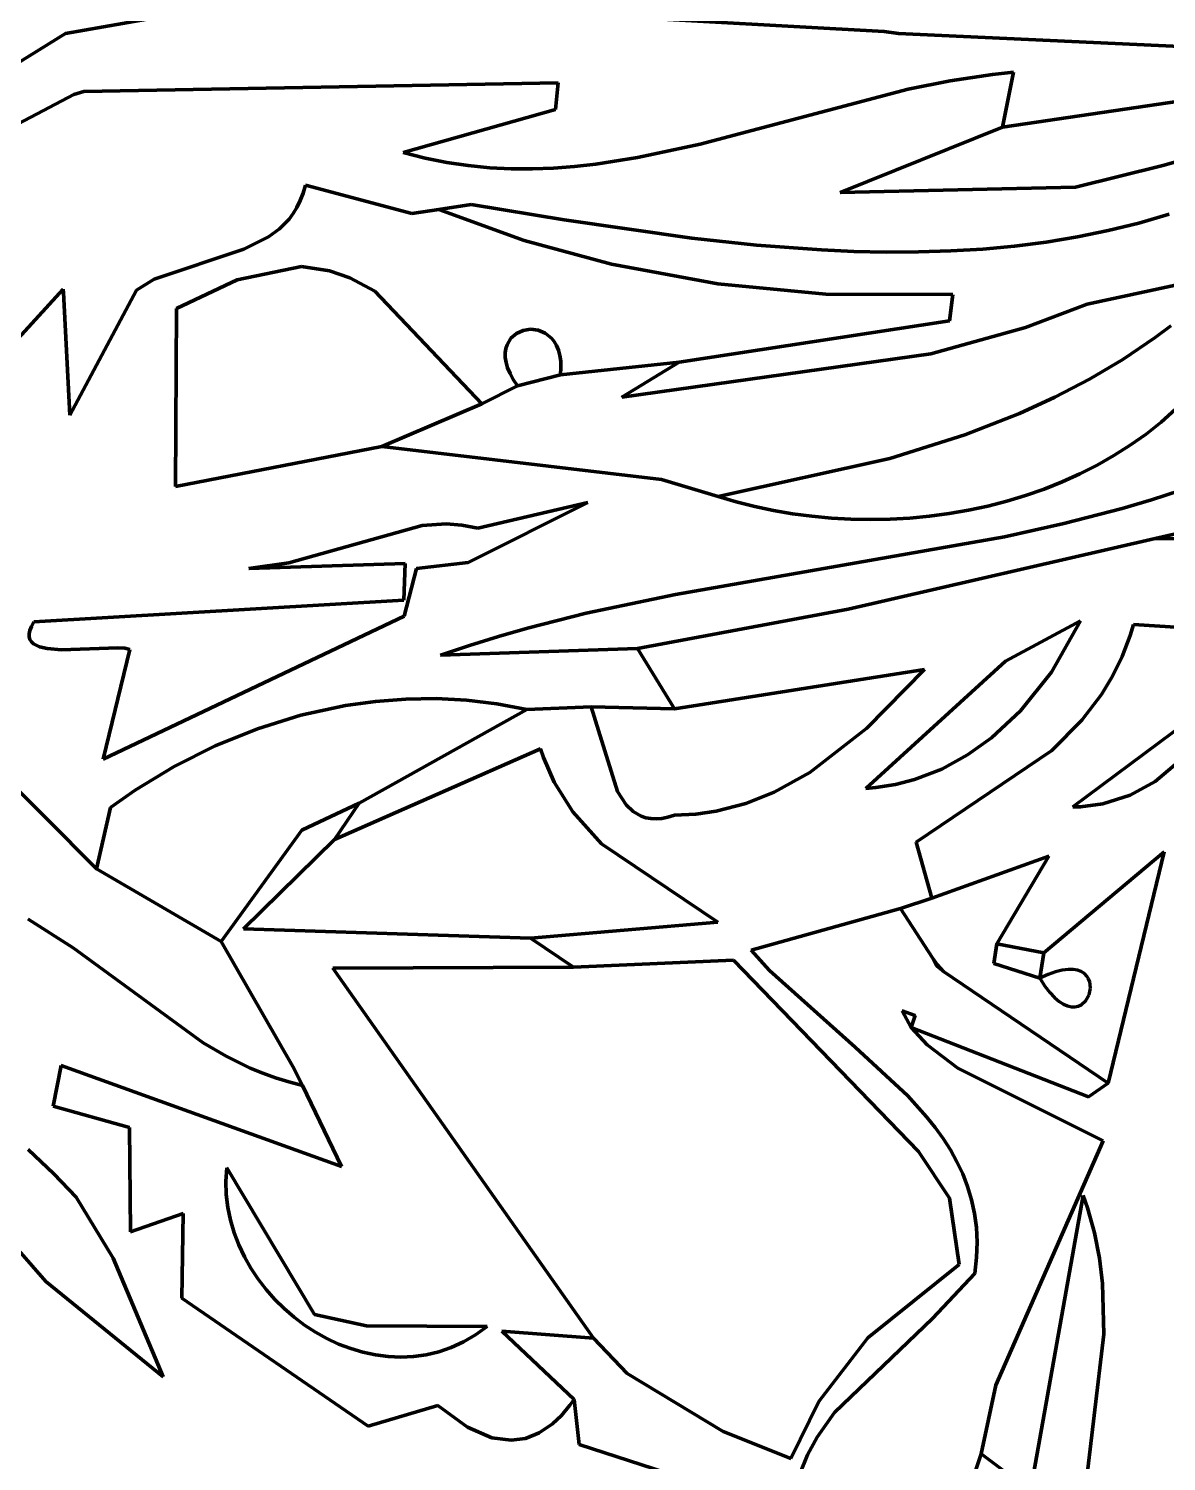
# Model space of a CAD drawing. Header units: millimetres. Extents: x 0 to 8.3, y 0 to 12.4.
# Drawn here: x 4.641 to 5.198, y 7.748 to 8.449 of the extents above; entities that cross this region are included whole.
import ezdxf

# ---------------------------------------------------------------- set-up
doc = ezdxf.new("R2010")
doc.units = ezdxf.units.MM
for name, color, linetype, lineweight in [('color#131313ff', 7, 'CONTINUOUS', 100), ('color#7c7c7cff', 7, 'CONTINUOUS', 100), ('color#c5c5c5ff', 7, 'CONTINUOUS', 100), ('color#ffffffff', 7, 'CONTINUOUS', 100)]:
    doc.layers.add(name, color=color, linetype=linetype, lineweight=lineweight)

msp = doc.modelspace()

# ---------------------------------------------------------------- linework, layer by layer
at = {"layer": 'color#131313ff'}
for p, q in [((4.79866, 8.47165), (4.65881, 8.44696)), ((4.65881, 8.44696), (4.58107, 8.39871)), ((5.11256, 8.42698), (5.12296, 8.42803)), ((5.12296, 8.42803), (5.11757, 8.40123)), ((4.66788, 8.41858), (4.90001, 8.42282)), ((4.90001, 8.42282), (4.8987, 8.40983)), ((5.07133, 8.41976), (5.09188, 8.4239)), ((5.09188, 8.4239), (5.11256, 8.42698)), ((4.53754, 8.35126), (4.663, 8.41709)), ((4.663, 8.41709), (4.66788, 8.41858)), ((4.96951, 8.39292), (5.07133, 8.41976)), ((4.8987, 8.40983), (4.82418, 8.38873)), ((5.19596, 8.38241), (5.29536, 8.41041)), ((5.11757, 8.40123), (5.03811, 8.36926)), ((4.9389, 8.38626), (4.96951, 8.39292)), ((4.82418, 8.38873), (4.83485, 8.38601)), ((4.83485, 8.38601), (4.84546, 8.38388)), ((4.91839, 8.38304), (4.9389, 8.38626)), ((4.84546, 8.38388), (4.85602, 8.38233)), ((4.85602, 8.38233), (4.86652, 8.38132)), ((4.86652, 8.38132), (4.87698, 8.3808)), ((4.87698, 8.3808), (4.88739, 8.38075)), ((4.88739, 8.38075), (4.89776, 8.38113)), ((4.89776, 8.38113), (4.90809, 8.3819)), ((4.90809, 8.3819), (4.91839, 8.38304)), ((5.15329, 8.37181), (5.19596, 8.38241)), ((4.77629, 8.37272), (4.77516, 8.3688)), ((4.82839, 8.35892), (4.77629, 8.37272)), ((5.03811, 8.36926), (5.15329, 8.37181)), ((4.77378, 8.36521), (4.77216, 8.36192)), ((4.77516, 8.3688), (4.77378, 8.36521)), ((4.77032, 8.35891), (4.76828, 8.35617)), ((4.77216, 8.36192), (4.77032, 8.35891)), ((4.84168, 8.36083), (4.82839, 8.35892)), ((4.85745, 8.36325), (4.84168, 8.36083)), ((4.90293, 8.35576), (4.85745, 8.36325)), ((5.19903, 8.35864), (5.18426, 8.35425)), ((4.76363, 8.35141), (4.75832, 8.34748)), ((4.76828, 8.35617), (4.76363, 8.35141)), ((4.96541, 8.34686), (4.90293, 8.35576)), ((5.18426, 8.35425), (5.1693, 8.35053)), ((4.75832, 8.34748), (4.74616, 8.34153)), ((4.9971, 8.34345), (4.96541, 8.34686)), ((5.13886, 8.34492), (5.12342, 8.34296)), ((5.15416, 8.34743), (5.13886, 8.34492)), ((5.1693, 8.35053), (5.15416, 8.34743)), ((4.74616, 8.34153), (4.70236, 8.32675)), ((5.02889, 8.3411), (4.9971, 8.34345)), ((5.04478, 8.3404), (5.02889, 8.3411)), ((5.06064, 8.34006), (5.04478, 8.3404)), ((5.07646, 8.34011), (5.06064, 8.34006)), ((5.0922, 8.34059), (5.07646, 8.34011)), ((5.10786, 8.34153), (5.0922, 8.34059)), ((5.12342, 8.34296), (5.10786, 8.34153)), ((4.70236, 8.32675), (4.69356, 8.32135)), ((5.15899, 8.31457), (5.22858, 8.32959)), ((4.65778, 8.32191), (4.60695, 8.26645)), ((4.65787, 8.32026), (4.65778, 8.32191)), ((4.66099, 8.26015), (4.65787, 8.32026)), ((4.69356, 8.32135), (4.66099, 8.26015)), ((5.12885, 8.30311), (5.15899, 8.31457)), ((5.08244, 8.29024), (5.12885, 8.30311)), ((5.19985, 8.30391), (5.19222, 8.29818)), ((5.19222, 8.29818), (5.17645, 8.28749)), ((4.93112, 8.26905), (5.08244, 8.29024)), ((4.90115, 8.27999), (4.95924, 8.28614)), ((4.95924, 8.28614), (4.93112, 8.26905)), ((5.17645, 8.28749), (5.16009, 8.27778)), ((4.86263, 8.26584), (4.88016, 8.27465)), ((4.88016, 8.27465), (4.90115, 8.27999)), ((5.16009, 8.27778), (5.1432, 8.26898)), ((5.1432, 8.26898), (5.12584, 8.26104)), ((4.81379, 8.24491), (4.86263, 8.26584)), ((5.12584, 8.26104), (5.09908, 8.25058)), ((5.09908, 8.25058), (5.0624, 8.23901)), ((4.95065, 8.22871), (4.81379, 8.24491)), ((5.0624, 8.23901), (4.9783, 8.22047)), ((4.9783, 8.22047), (4.95065, 8.22871)), ((5.042, 8.1653), (5.19222, 8.19981)), ((5.19222, 8.19981), (5.24792, 8.19937)), ((4.93879, 8.14606), (5.042, 8.1653)), ((5.15574, 8.15949), (5.11897, 8.13977)), ((5.14149, 8.13443), (5.15574, 8.15949)), ((5.18159, 8.15771), (5.18, 8.15233)), ((5.22204, 8.15523), (5.18159, 8.15771)), ((5.18, 8.15233), (5.17613, 8.14207)), ((4.957, 8.11652), (4.93879, 8.14606)), ((5.17613, 8.14207), (5.17141, 8.13247)), ((5.07928, 8.13576), (4.957, 8.11652)), ((5.11897, 8.13977), (5.05063, 8.07757)), ((5.05111, 8.10698), (5.07928, 8.13576)), ((5.12628, 8.1155), (5.14149, 8.13443)), ((5.15188, 8.0685), (5.23023, 8.12688)), ((5.17141, 8.13247), (5.16591, 8.12346)), ((5.16591, 8.12346), (5.15636, 8.11098)), ((4.80263, 8.07031), (4.88476, 8.11612)), ((4.88476, 8.11612), (4.91626, 8.11755)), ((4.91626, 8.11755), (4.91985, 8.10595)), ((5.11212, 8.10234), (5.12628, 8.1155)), ((4.91985, 8.10595), (4.92914, 8.07603)), ((5.0232, 8.0854), (5.05111, 8.10698)), ((5.15636, 8.11098), (5.14159, 8.09603)), ((5.10042, 8.09394), (5.11212, 8.10234)), ((4.89146, 8.09696), (4.79055, 8.05258)), ((4.89288, 8.09267), (4.89146, 8.09696)), ((4.89811, 8.08056), (4.89288, 8.09267)), ((5.14159, 8.09603), (5.07531, 8.05123)), ((5.08786, 8.08704), (5.10042, 8.09394)), ((5.20818, 8.0944), (5.19226, 8.08088)), ((4.62246, 8.08996), (4.67398, 8.03817)), ((5.00575, 8.07577), (5.0232, 8.0854)), ((5.07451, 8.08185), (5.08786, 8.08704)), ((4.90716, 8.06611), (4.89811, 8.08056)), ((5.05063, 8.07757), (5.05556, 8.07795)), ((5.05556, 8.07795), (5.06519, 8.07944)), ((5.06519, 8.07944), (5.07451, 8.08185)), ((5.19226, 8.08088), (5.18008, 8.07428)), ((4.79055, 8.05258), (4.80263, 8.07031)), ((4.92914, 8.07603), (4.93328, 8.0696)), ((4.99191, 8.07024), (5.00575, 8.07577)), ((5.18008, 8.07428), (5.16662, 8.07004)), ((4.92121, 8.0504), (4.90716, 8.06611)), ((4.93328, 8.0696), (4.93667, 8.06629)), ((4.93667, 8.06629), (4.94066, 8.06395)), ((4.94066, 8.06395), (4.9429, 8.06319)), ((4.95073, 8.06285), (4.95374, 8.06345)), ((4.95374, 8.06345), (4.95697, 8.06443)), ((4.95697, 8.06443), (4.96735, 8.06497)), ((4.96735, 8.06497), (4.9774, 8.06644)), ((4.9774, 8.06644), (4.99191, 8.07024)), ((5.15568, 8.06861), (5.15188, 8.0685)), ((5.16662, 8.07004), (5.15568, 8.06861)), ((4.9429, 8.06319), (4.94532, 8.06275)), ((4.94532, 8.06275), (4.94793, 8.06262)), ((4.94793, 8.06262), (4.95073, 8.06285)), ((4.97811, 8.01216), (4.92121, 8.0504)), ((5.07531, 8.05123), (5.08293, 8.02377)), ((4.67398, 8.03817), (4.7351, 8.00269)), ((5.08293, 8.02377), (5.06762, 8.01876)), ((5.06762, 8.01876), (4.99443, 7.99844)), ((4.66267, 7.99957), (4.64054, 8.01352)), ((4.88652, 8.00424), (4.97811, 8.01216)), ((4.7351, 8.00269), (4.77018, 7.9415)), ((4.90748, 7.99009), (4.88652, 8.00424)), ((4.72622, 7.95308), (4.66267, 7.99957)), ((4.98584, 7.99346), (4.90748, 7.99009)), ((5.07647, 7.89987), (4.98584, 7.99346)), ((4.99443, 7.99844), (5.0034, 7.98841)), ((5.0034, 7.98841), (5.04532, 7.95089)), ((4.73753, 7.94649), (4.72622, 7.95308)), ((4.74934, 7.94069), (4.73753, 7.94649)), ((5.04532, 7.95089), (5.0712, 7.92705)), ((4.75546, 7.93815), (4.74934, 7.94069)), ((4.76175, 7.93587), (4.75546, 7.93815)), ((4.77018, 7.9415), (4.77488, 7.9322)), ((4.76822, 7.93388), (4.76175, 7.93587)), ((4.77488, 7.9322), (4.76822, 7.93388)), ((5.0712, 7.92705), (5.08036, 7.9169)), ((5.08036, 7.9169), (5.08456, 7.91162)), ((5.08456, 7.91162), (5.08846, 7.9062)), ((5.08846, 7.9062), (5.09203, 7.9006)), ((5.09152, 7.87699), (5.07647, 7.89987)), ((5.09203, 7.9006), (5.09523, 7.89483)), ((5.09523, 7.89483), (5.09805, 7.88886)), ((5.09805, 7.88886), (5.10043, 7.88267)), ((5.10043, 7.88267), (5.10236, 7.87626)), ((5.09628, 7.84456), (5.09152, 7.87699)), ((5.10236, 7.87626), (5.1038, 7.8696)), ((5.1038, 7.8696), (5.10471, 7.86268)), ((5.10471, 7.86268), (5.10508, 7.85549)), ((5.10508, 7.85549), (5.10485, 7.84801)), ((5.10485, 7.84801), (5.10401, 7.84022)), ((5.05163, 7.80872), (5.09628, 7.84456)), ((5.10401, 7.84022), (5.08323, 7.81821)), ((5.08323, 7.81821), (5.03533, 7.77218)), ((4.90783, 7.77852), (4.87246, 7.81192)), ((4.87246, 7.81192), (4.91727, 7.80844)), ((4.91727, 7.80844), (4.93373, 7.79115)), ((5.02757, 7.77757), (5.05163, 7.80872)), ((4.93373, 7.79115), (4.98075, 7.76282)), ((4.91035, 7.7565), (4.90783, 7.77852)), ((5.01386, 7.74961), (5.02757, 7.77757)), ((5.03533, 7.77218), (5.02676, 7.76007)), ((4.98075, 7.76282), (5.01386, 7.74961)), ((5.00549, 7.72568), (4.91035, 7.7565)), ((5.02676, 7.76007), (5.02208, 7.75138)), ((5.02208, 7.75138), (5.01839, 7.7421)), ((5.1, 7.73078), (5.10715, 7.75191)), ((5.10715, 7.75191), (5.13127, 7.73382))]:
    msp.add_line(p, q, dxfattribs=at)
at = {"layer": 'color#7c7c7cff'}
for p, q in [((4.77516, 8.3688), (4.77629, 8.37272)), ((4.77629, 8.37272), (4.82839, 8.35892)), ((4.77216, 8.36192), (4.77378, 8.36521)), ((4.77378, 8.36521), (4.77516, 8.3688)), ((4.76828, 8.35617), (4.77032, 8.35891)), ((4.77032, 8.35891), (4.77216, 8.36192)), ((4.82839, 8.35892), (4.84168, 8.36083)), ((4.84168, 8.36083), (4.8834, 8.34575)), ((4.75832, 8.34748), (4.76363, 8.35141)), ((4.76363, 8.35141), (4.76828, 8.35617)), ((4.74616, 8.34153), (4.75832, 8.34748)), ((4.8834, 8.34575), (4.92607, 8.33409)), ((4.70236, 8.32675), (4.74616, 8.34153)), ((4.77436, 8.3329), (4.74284, 8.32646)), ((4.78808, 8.33081), (4.77436, 8.3329)), ((4.79812, 8.32743), (4.78808, 8.33081)), ((4.92607, 8.33409), (4.97822, 8.32448)), ((4.69356, 8.32135), (4.70236, 8.32675)), ((4.74284, 8.32646), (4.71326, 8.31247)), ((4.81023, 8.32094), (4.79812, 8.32743)), ((4.97822, 8.32448), (5.03108, 8.3195)), ((4.60695, 8.26645), (4.65778, 8.32191)), ((4.65778, 8.32191), (4.65787, 8.32026)), ((4.65787, 8.32026), (4.66099, 8.26015)), ((4.66099, 8.26015), (4.69356, 8.32135)), ((4.86263, 8.26584), (4.81023, 8.32094)), ((5.03108, 8.3195), (5.09315, 8.31932)), ((5.09315, 8.31932), (5.09154, 8.30639)), ((4.71326, 8.31247), (4.71266, 8.22538)), ((4.88289, 8.3017), (4.87962, 8.30022)), ((4.88649, 8.30226), (4.88289, 8.3017)), ((4.89017, 8.30184), (4.88649, 8.30226)), ((4.89369, 8.30041), (4.89017, 8.30184)), ((5.09154, 8.30639), (4.95924, 8.28614)), ((4.875, 8.29468), (4.87442, 8.29279)), ((4.87691, 8.29786), (4.875, 8.29468)), ((4.87962, 8.30022), (4.87691, 8.29786)), ((4.89681, 8.2979), (4.89369, 8.30041)), ((4.89814, 8.29623), (4.89681, 8.2979)), ((4.89929, 8.29427), (4.89814, 8.29623)), ((4.87442, 8.29279), (4.87413, 8.29072)), ((4.87413, 8.29072), (4.87416, 8.28846)), ((4.87416, 8.28846), (4.87454, 8.28602)), ((4.90022, 8.29202), (4.89929, 8.29427)), ((4.9009, 8.28948), (4.90022, 8.29202)), ((4.9013, 8.28663), (4.9009, 8.28948)), ((4.87454, 8.28602), (4.8753, 8.28342)), ((4.8753, 8.28342), (4.87647, 8.28065)), ((4.95924, 8.28614), (4.90115, 8.27999)), ((4.90115, 8.27999), (4.90139, 8.28347)), ((4.90139, 8.28347), (4.9013, 8.28663)), ((4.88016, 8.27465), (4.86263, 8.26584)), ((4.87647, 8.28065), (4.87808, 8.27772)), ((4.87808, 8.27772), (4.88016, 8.27465)), ((5.19517, 8.25686), (5.20227, 8.26313)), ((5.18777, 8.25099), (5.19517, 8.25686)), ((5.18006, 8.24552), (5.18777, 8.25099)), ((4.71266, 8.22538), (4.81379, 8.24491)), ((4.81379, 8.24491), (4.95065, 8.22871)), ((5.16385, 8.23575), (5.17209, 8.24044)), ((5.17209, 8.24044), (5.18006, 8.24552)), ((5.15539, 8.23145), (5.16385, 8.23575)), ((4.95065, 8.22871), (4.9783, 8.22047)), ((5.13785, 8.22401), (5.14671, 8.22754)), ((5.14671, 8.22754), (5.15539, 8.23145)), ((4.9783, 8.22047), (4.98719, 8.21783)), ((4.98719, 8.21783), (4.99625, 8.21554)), ((5.11031, 8.2157), (5.11963, 8.21809)), ((5.11963, 8.21809), (5.12881, 8.22086)), ((5.12881, 8.22086), (5.13785, 8.22401)), ((5.19038, 8.21877), (5.17615, 8.21459)), ((5.20451, 8.22329), (5.19038, 8.21877)), ((4.85591, 8.18816), (4.91455, 8.21744)), ((4.91455, 8.21744), (4.86071, 8.20496)), ((4.99625, 8.21554), (5.00546, 8.21359)), ((5.00546, 8.21359), (5.01479, 8.21199)), ((5.01479, 8.21199), (5.02422, 8.21075)), ((5.02422, 8.21075), (5.03374, 8.20985)), ((5.07221, 8.20985), (5.08182, 8.21076)), ((5.08182, 8.21076), (5.09139, 8.21204)), ((5.09139, 8.21204), (5.10089, 8.21368)), ((5.10089, 8.21368), (5.11031, 8.2157)), ((5.17615, 8.21459), (5.14747, 8.20715)), ((5.19222, 8.19981), (5.26274, 8.21632)), ((4.83354, 8.20629), (4.76813, 8.18794)), ((4.84513, 8.20699), (4.83354, 8.20629)), ((4.85289, 8.20645), (4.84513, 8.20699)), ((4.86071, 8.20496), (4.85289, 8.20645)), ((5.03374, 8.20985), (5.04332, 8.20931)), ((5.04332, 8.20931), (5.05293, 8.20913)), ((5.05293, 8.20913), (5.06257, 8.20931)), ((5.06257, 8.20931), (5.07221, 8.20985)), ((5.14747, 8.20715), (5.11852, 8.20073)), ((5.11852, 8.20073), (4.95742, 8.17238)), ((5.24792, 8.19937), (5.19222, 8.19981)), ((4.76813, 8.18794), (4.74856, 8.18519)), ((4.74856, 8.18519), (4.82507, 8.18757)), ((4.82507, 8.18757), (4.82453, 8.16963)), ((4.82466, 8.16181), (4.83063, 8.18525)), ((4.83063, 8.18525), (4.85591, 8.18816)), ((4.82453, 8.16963), (4.64346, 8.159)), ((4.95742, 8.17238), (4.91381, 8.16324)), ((4.67728, 8.09189), (4.82466, 8.16181)), ((4.91381, 8.16324), (4.88503, 8.15599)), ((4.64143, 8.15491), (4.64106, 8.1532)), ((4.64222, 8.15684), (4.64143, 8.15491)), ((4.64346, 8.159), (4.64222, 8.15684)), ((4.88503, 8.15599), (4.87075, 8.15193)), ((5.11897, 8.13977), (5.15574, 8.15949)), ((5.15574, 8.15949), (5.14149, 8.13443)), ((5.18, 8.15233), (5.18159, 8.15771)), ((5.18159, 8.15771), (5.22204, 8.15523)), ((4.64106, 8.1532), (4.64108, 8.1517)), ((4.64108, 8.1517), (4.64146, 8.1504)), ((4.64146, 8.1504), (4.64218, 8.14928)), ((4.64218, 8.14928), (4.64321, 8.14833)), ((4.64321, 8.14833), (4.64609, 8.1469)), ((4.85656, 8.14752), (4.84245, 8.14276)), ((4.87075, 8.15193), (4.85656, 8.14752)), ((5.17613, 8.14207), (5.18, 8.15233)), ((4.64609, 8.1469), (4.6499, 8.14601)), ((4.6499, 8.14601), (4.65687, 8.14545)), ((4.65687, 8.14545), (4.68442, 8.14637)), ((4.69042, 8.14562), (4.67728, 8.09189)), ((4.68442, 8.14637), (4.68792, 8.14618)), ((4.68792, 8.14618), (4.69042, 8.14562)), ((4.84245, 8.14276), (4.93879, 8.14606)), ((4.93879, 8.14606), (4.957, 8.11652)), ((5.17141, 8.13247), (5.17613, 8.14207)), ((5.05063, 8.07757), (5.11897, 8.13977)), ((5.14149, 8.13443), (5.12628, 8.1155)), ((5.23023, 8.12688), (5.15188, 8.0685)), ((5.16591, 8.12346), (5.17141, 8.13247)), ((4.81061, 8.12016), (4.79591, 8.1181)), ((4.8254, 8.12131), (4.81061, 8.12016)), ((4.84025, 8.12151), (4.8254, 8.12131)), ((4.85512, 8.12073), (4.84025, 8.12151)), ((4.86997, 8.11895), (4.85512, 8.12073)), ((5.15636, 8.11098), (5.16591, 8.12346)), ((4.77415, 8.11336), (4.75285, 8.10674)), ((4.79591, 8.1181), (4.77415, 8.11336)), ((4.88476, 8.11612), (4.86997, 8.11895)), ((4.91626, 8.11755), (4.88476, 8.11612)), ((4.957, 8.11652), (4.91626, 8.11755)), ((5.12628, 8.1155), (5.11212, 8.10234)), ((4.75285, 8.10674), (4.73213, 8.09836)), ((5.14159, 8.09603), (5.15636, 8.11098)), ((4.73213, 8.09836), (4.71215, 8.08831)), ((5.11212, 8.10234), (5.10042, 8.09394)), ((5.07531, 8.05123), (5.14159, 8.09603)), ((5.10042, 8.09394), (5.08786, 8.08704)), ((5.19226, 8.08088), (5.20818, 8.0944)), ((4.67398, 8.03817), (4.62246, 8.08996)), ((4.71215, 8.08831), (4.69303, 8.07672)), ((5.08786, 8.08704), (5.07451, 8.08185)), ((5.05556, 8.07795), (5.05063, 8.07757)), ((5.06519, 8.07944), (5.05556, 8.07795)), ((5.07451, 8.08185), (5.06519, 8.07944)), ((5.18008, 8.07428), (5.19226, 8.08088)), ((4.69303, 8.07672), (4.68084, 8.06818)), ((4.77456, 8.05716), (4.80263, 8.07031)), ((4.80263, 8.07031), (4.79055, 8.05258)), ((5.16662, 8.07004), (5.18008, 8.07428)), ((4.68084, 8.06818), (4.67398, 8.03817)), ((5.15188, 8.0685), (5.15568, 8.06861)), ((5.15568, 8.06861), (5.16662, 8.07004)), ((4.7351, 8.00269), (4.77456, 8.05716)), ((4.79055, 8.05258), (4.74604, 8.00881)), ((5.08293, 8.02377), (5.07531, 8.05123)), ((5.14021, 8.04444), (5.08293, 8.02377)), ((5.11475, 8.00145), (5.14021, 8.04444)), ((5.19665, 8.04658), (5.13769, 7.99717)), ((5.16924, 7.9333), (5.19665, 8.04658)), ((4.74604, 8.00881), (4.88652, 8.00424)), ((4.77018, 7.9415), (4.7351, 8.00269)), ((4.88652, 8.00424), (4.90748, 7.99009)), ((5.13769, 7.99717), (5.11475, 8.00145)), ((5.08327, 7.99458), (5.08567, 7.99114)), ((5.08536, 7.99049), (5.08327, 7.99458)), ((4.90748, 7.99009), (4.78968, 7.98965)), ((4.78968, 7.98965), (4.91727, 7.80844)), ((5.08863, 7.98798), (5.08536, 7.99049)), ((5.08567, 7.99114), (5.08863, 7.98798)), ((5.0684, 7.96865), (5.07474, 7.96642)), ((5.07285, 7.96051), (5.0684, 7.96865)), ((5.07474, 7.96642), (5.07285, 7.96051)), ((5.08069, 7.952), (5.07285, 7.96051)), ((5.07285, 7.96051), (5.15966, 7.92656)), ((5.09559, 7.94061), (5.08069, 7.952)), ((4.65291, 7.92211), (4.65674, 7.94198)), ((4.65674, 7.94198), (4.79391, 7.89252)), ((4.77488, 7.9322), (4.77018, 7.9415)), ((5.16675, 7.90511), (5.09559, 7.94061)), ((4.79391, 7.89252), (4.77488, 7.9322)), ((5.15966, 7.92656), (5.16924, 7.9333)), ((4.69016, 7.91154), (4.65291, 7.92211)), ((4.69065, 7.86049), (4.69016, 7.91154)), ((4.64921, 7.83624), (4.58914, 7.90496)), ((5.11423, 7.78548), (5.16675, 7.90511)), ((4.64063, 7.90076), (4.65322, 7.8889)), ((4.65322, 7.8889), (4.66411, 7.87757)), ((4.73781, 7.89184), (4.7374, 7.88532)), ((4.78075, 7.82012), (4.73781, 7.89184)), ((4.7374, 7.88532), (4.73759, 7.87885)), ((4.66411, 7.87757), (4.68228, 7.84769)), ((4.73759, 7.87885), (4.73834, 7.87248)), ((5.15698, 7.87839), (5.13127, 7.73382)), ((5.15913, 7.87228), (5.15698, 7.87839)), ((4.71642, 7.86959), (4.69065, 7.86049)), ((4.71576, 7.82804), (4.71642, 7.86959)), ((4.73834, 7.87248), (4.73962, 7.86622)), ((5.16257, 7.86002), (5.15913, 7.87228)), ((4.73962, 7.86622), (4.74142, 7.86009)), ((4.74142, 7.86009), (4.74369, 7.85412)), ((5.16497, 7.84769), (5.16257, 7.86002)), ((4.74369, 7.85412), (4.74642, 7.84834)), ((4.68228, 7.84769), (4.70663, 7.78958)), ((4.74642, 7.84834), (4.74958, 7.84276)), ((5.16645, 7.83531), (5.16497, 7.84769)), ((4.74958, 7.84276), (4.75313, 7.8374)), ((4.70663, 7.78958), (4.64921, 7.83624)), ((4.75313, 7.8374), (4.75706, 7.8323)), ((4.75706, 7.8323), (4.76132, 7.82748)), ((5.16706, 7.81044), (5.16645, 7.83531)), ((4.80706, 7.76545), (4.71576, 7.82804)), ((4.76132, 7.82748), (4.76591, 7.82295)), ((4.76591, 7.82295), (4.77078, 7.81875)), ((4.77078, 7.81875), (4.77591, 7.81489)), ((4.8062, 7.8145), (4.78075, 7.82012)), ((4.77591, 7.81489), (4.78127, 7.8114)), ((4.78127, 7.8114), (4.78684, 7.8083)), ((4.86522, 7.81424), (4.8062, 7.8145)), ((4.85951, 7.81013), (4.86522, 7.81424)), ((4.91727, 7.80844), (4.87246, 7.81192)), ((4.87246, 7.81192), (4.90783, 7.77852)), ((4.78684, 7.8083), (4.79258, 7.80562)), ((4.79258, 7.80562), (4.79847, 7.80337)), ((4.84157, 7.80187), (4.84766, 7.80397)), ((4.84766, 7.80397), (4.85365, 7.80671)), ((4.85365, 7.80671), (4.85951, 7.81013)), ((5.15378, 7.69803), (5.16706, 7.81044)), ((4.79847, 7.80337), (4.80448, 7.80159)), ((4.80448, 7.80159), (4.81059, 7.80029)), ((4.81059, 7.80029), (4.81677, 7.7995)), ((4.81677, 7.7995), (4.82298, 7.79923)), ((4.82298, 7.79923), (4.8292, 7.79953)), ((4.8292, 7.79953), (4.83541, 7.8004)), ((4.83541, 7.8004), (4.84157, 7.80187)), ((5.10715, 7.75191), (5.11423, 7.78548)), ((4.90783, 7.77852), (4.90578, 7.77569)), ((4.84112, 7.77553), (4.80706, 7.76545)), ((4.85562, 7.76487), (4.84112, 7.77553)), ((4.90161, 7.77071), (4.89733, 7.76663)), ((4.90578, 7.77569), (4.90161, 7.77071)), ((4.8676, 7.75976), (4.85562, 7.76487)), ((4.89074, 7.76214), (4.88396, 7.75948)), ((4.89733, 7.76663), (4.89074, 7.76214)), ((4.87703, 7.75854), (4.8676, 7.75976)), ((4.88396, 7.75948), (4.87703, 7.75854)), ((5.13127, 7.73382), (5.10715, 7.75191))]:
    msp.add_line(p, q, dxfattribs=at)
at = {"layer": 'color#c5c5c5ff'}
for p, q in [((4.65881, 8.44696), (4.79866, 8.47165)), ((4.92397, 8.45551), (5.05956, 8.44796)), ((4.58107, 8.39871), (4.65881, 8.44696)), ((5.05956, 8.44796), (5.06664, 8.44703)), ((5.06664, 8.44703), (5.26605, 8.43769)), ((5.12296, 8.42803), (5.11256, 8.42698)), ((5.11757, 8.40123), (5.12296, 8.42803)), ((4.90001, 8.42282), (4.66788, 8.41858)), ((4.8987, 8.40983), (4.90001, 8.42282)), ((5.09188, 8.4239), (5.07133, 8.41976)), ((5.11256, 8.42698), (5.09188, 8.4239)), ((4.663, 8.41709), (4.53754, 8.35126)), ((4.66788, 8.41858), (4.663, 8.41709)), ((5.07133, 8.41976), (4.96951, 8.39292)), ((5.21769, 8.41596), (5.11757, 8.40123)), ((4.82418, 8.38873), (4.8987, 8.40983)), ((4.96951, 8.39292), (4.9389, 8.38626)), ((4.83485, 8.38601), (4.82418, 8.38873)), ((4.84546, 8.38388), (4.83485, 8.38601)), ((4.9389, 8.38626), (4.91839, 8.38304)), ((4.85602, 8.38233), (4.84546, 8.38388)), ((4.86652, 8.38132), (4.85602, 8.38233)), ((4.87698, 8.3808), (4.86652, 8.38132)), ((4.88739, 8.38075), (4.87698, 8.3808)), ((4.89776, 8.38113), (4.88739, 8.38075)), ((4.90809, 8.3819), (4.89776, 8.38113)), ((4.91839, 8.38304), (4.90809, 8.3819)), ((4.84168, 8.36083), (4.85745, 8.36325)), ((4.8834, 8.34575), (4.84168, 8.36083)), ((4.85745, 8.36325), (4.90293, 8.35576)), ((5.18426, 8.35425), (5.19903, 8.35864)), ((4.90293, 8.35576), (4.96541, 8.34686)), ((5.1693, 8.35053), (5.18426, 8.35425)), ((4.92607, 8.33409), (4.8834, 8.34575)), ((4.96541, 8.34686), (4.9971, 8.34345)), ((5.12342, 8.34296), (5.13886, 8.34492)), ((5.13886, 8.34492), (5.15416, 8.34743)), ((5.15416, 8.34743), (5.1693, 8.35053)), ((4.9971, 8.34345), (5.02889, 8.3411)), ((5.02889, 8.3411), (5.04478, 8.3404)), ((5.04478, 8.3404), (5.06064, 8.34006)), ((5.06064, 8.34006), (5.07646, 8.34011)), ((5.07646, 8.34011), (5.0922, 8.34059)), ((5.0922, 8.34059), (5.10786, 8.34153)), ((5.10786, 8.34153), (5.12342, 8.34296)), ((4.97822, 8.32448), (4.92607, 8.33409)), ((5.03108, 8.3195), (4.97822, 8.32448)), ((5.22858, 8.32959), (5.15899, 8.31457)), ((5.09315, 8.31932), (5.03108, 8.3195)), ((5.09154, 8.30639), (5.09315, 8.31932)), ((5.15899, 8.31457), (5.12885, 8.30311)), ((4.87962, 8.30022), (4.88289, 8.3017)), ((4.88289, 8.3017), (4.88649, 8.30226)), ((4.88649, 8.30226), (4.89017, 8.30184)), ((4.89017, 8.30184), (4.89369, 8.30041)), ((4.95924, 8.28614), (5.09154, 8.30639)), ((5.12885, 8.30311), (5.08244, 8.29024)), ((5.19222, 8.29818), (5.19985, 8.30391)), ((4.87442, 8.29279), (4.875, 8.29468)), ((4.875, 8.29468), (4.87691, 8.29786)), ((4.87691, 8.29786), (4.87962, 8.30022)), ((4.89369, 8.30041), (4.89681, 8.2979)), ((4.89681, 8.2979), (4.89814, 8.29623)), ((4.89814, 8.29623), (4.89929, 8.29427)), ((5.17645, 8.28749), (5.19222, 8.29818)), ((4.87413, 8.29072), (4.87442, 8.29279)), ((4.87416, 8.28846), (4.87413, 8.29072)), ((4.87454, 8.28602), (4.87416, 8.28846)), ((4.89929, 8.29427), (4.90022, 8.29202)), ((4.90022, 8.29202), (4.9009, 8.28948)), ((4.9009, 8.28948), (4.9013, 8.28663)), ((5.08244, 8.29024), (4.93112, 8.26905)), ((4.8753, 8.28342), (4.87454, 8.28602)), ((4.87647, 8.28065), (4.8753, 8.28342)), ((4.90139, 8.28347), (4.90115, 8.27999)), ((4.9013, 8.28663), (4.90139, 8.28347)), ((4.93112, 8.26905), (4.95924, 8.28614)), ((5.16009, 8.27778), (5.17645, 8.28749)), ((4.87808, 8.27772), (4.87647, 8.28065)), ((4.88016, 8.27465), (4.87808, 8.27772)), ((4.90115, 8.27999), (4.88016, 8.27465)), ((5.1432, 8.26898), (5.16009, 8.27778)), ((5.12584, 8.26104), (5.1432, 8.26898)), ((5.09908, 8.25058), (5.12584, 8.26104)), ((5.20227, 8.26313), (5.19517, 8.25686)), ((5.19517, 8.25686), (5.18777, 8.25099)), ((5.0624, 8.23901), (5.09908, 8.25058)), ((5.18777, 8.25099), (5.18006, 8.24552)), ((4.9783, 8.22047), (5.0624, 8.23901)), ((5.17209, 8.24044), (5.16385, 8.23575)), ((5.18006, 8.24552), (5.17209, 8.24044)), ((5.16385, 8.23575), (5.15539, 8.23145)), ((5.14671, 8.22754), (5.13785, 8.22401)), ((5.15539, 8.23145), (5.14671, 8.22754)), ((4.98719, 8.21783), (4.9783, 8.22047)), ((4.99625, 8.21554), (4.98719, 8.21783)), ((5.11963, 8.21809), (5.11031, 8.2157)), ((5.12881, 8.22086), (5.11963, 8.21809)), ((5.13785, 8.22401), (5.12881, 8.22086)), ((5.00546, 8.21359), (4.99625, 8.21554)), ((5.01479, 8.21199), (5.00546, 8.21359)), ((5.02422, 8.21075), (5.01479, 8.21199)), ((5.03374, 8.20985), (5.02422, 8.21075)), ((5.08182, 8.21076), (5.07221, 8.20985)), ((5.09139, 8.21204), (5.08182, 8.21076)), ((5.10089, 8.21368), (5.09139, 8.21204)), ((5.11031, 8.2157), (5.10089, 8.21368)), ((5.04332, 8.20931), (5.03374, 8.20985)), ((5.05293, 8.20913), (5.04332, 8.20931)), ((5.06257, 8.20931), (5.05293, 8.20913)), ((5.07221, 8.20985), (5.06257, 8.20931)), ((5.08293, 8.02377), (5.14021, 8.04444)), ((5.14021, 8.04444), (5.11475, 8.00145)), ((5.13769, 7.99717), (5.19665, 8.04658)), ((5.19665, 8.04658), (5.16924, 7.9333)), ((5.06762, 8.01876), (5.08293, 8.02377)), ((5.08327, 7.99458), (5.06762, 8.01876)), ((5.11475, 8.00145), (5.11321, 7.99181)), ((5.08567, 7.99114), (5.08327, 7.99458)), ((5.13582, 7.98463), (5.13769, 7.99717)), ((5.08863, 7.98798), (5.08567, 7.99114)), ((5.16924, 7.9333), (5.08863, 7.98798)), ((5.11321, 7.99181), (5.13582, 7.98463)), ((5.13986, 7.98647), (5.13582, 7.98463)), ((5.1435, 7.98778), (5.13986, 7.98647)), ((5.14675, 7.9886), (5.1435, 7.98778)), ((5.14962, 7.98898), (5.14675, 7.9886)), ((5.15213, 7.98895), (5.14962, 7.98898)), ((5.15428, 7.98857), (5.15213, 7.98895)), ((5.1561, 7.98788), (5.15428, 7.98857)), ((5.15758, 7.98693), (5.1561, 7.98788)), ((5.15876, 7.98575), (5.15758, 7.98693)), ((5.13582, 7.98463), (5.13826, 7.98084)), ((5.13826, 7.98084), (5.14064, 7.97772)), ((5.15963, 7.9844), (5.15876, 7.98575)), ((5.16022, 7.98291), (5.15963, 7.9844)), ((5.15992, 7.97655), (5.16057, 7.97972)), ((5.16057, 7.97972), (5.16022, 7.98291)), ((5.14064, 7.97772), (5.14295, 7.97524)), ((5.14295, 7.97524), (5.14518, 7.97333)), ((5.14518, 7.97333), (5.1473, 7.97197)), ((5.15601, 7.97166), (5.15837, 7.97374)), ((5.15837, 7.97374), (5.15992, 7.97655)), ((5.1473, 7.97197), (5.14932, 7.97109)), ((5.14932, 7.97109), (5.15121, 7.97067)), ((5.15121, 7.97067), (5.15296, 7.97065)), ((5.15296, 7.97065), (5.15457, 7.971)), ((5.15457, 7.971), (5.15601, 7.97166))]:
    msp.add_line(p, q, dxfattribs=at)
at = {"layer": 'color#ffffffff'}
for p, q in [((5.05956, 8.44796), (4.92397, 8.45551)), ((5.06664, 8.44703), (5.05956, 8.44796)), ((5.26605, 8.43769), (5.06664, 8.44703)), ((5.11757, 8.40123), (5.21769, 8.41596)), ((5.29536, 8.41041), (5.19596, 8.38241)), ((5.03811, 8.36926), (5.11757, 8.40123)), ((5.19596, 8.38241), (5.15329, 8.37181)), ((5.15329, 8.37181), (5.03811, 8.36926)), ((4.74284, 8.32646), (4.77436, 8.3329)), ((4.77436, 8.3329), (4.78808, 8.33081)), ((4.78808, 8.33081), (4.79812, 8.32743)), ((4.71326, 8.31247), (4.74284, 8.32646)), ((4.79812, 8.32743), (4.81023, 8.32094)), ((4.81023, 8.32094), (4.86263, 8.26584)), ((4.71266, 8.22538), (4.71326, 8.31247)), ((4.86263, 8.26584), (4.81379, 8.24491)), ((4.81379, 8.24491), (4.71266, 8.22538)), ((5.17615, 8.21459), (5.19038, 8.21877)), ((5.19038, 8.21877), (5.20451, 8.22329)), ((4.91455, 8.21744), (4.85591, 8.18816)), ((4.86071, 8.20496), (4.91455, 8.21744)), ((5.14747, 8.20715), (5.17615, 8.21459)), ((5.26274, 8.21632), (5.19222, 8.19981)), ((4.76813, 8.18794), (4.83354, 8.20629)), ((4.83354, 8.20629), (4.84513, 8.20699)), ((4.84513, 8.20699), (4.85289, 8.20645)), ((4.85289, 8.20645), (4.86071, 8.20496)), ((5.11852, 8.20073), (5.14747, 8.20715)), ((4.95742, 8.17238), (5.11852, 8.20073)), ((5.19222, 8.19981), (5.042, 8.1653)), ((4.74856, 8.18519), (4.76813, 8.18794)), ((4.82507, 8.18757), (4.74856, 8.18519)), ((4.82453, 8.16963), (4.82507, 8.18757)), ((4.83063, 8.18525), (4.82466, 8.16181)), ((4.85591, 8.18816), (4.83063, 8.18525)), ((4.64346, 8.159), (4.82453, 8.16963)), ((4.91381, 8.16324), (4.95742, 8.17238)), ((4.82466, 8.16181), (4.67728, 8.09189)), ((4.88503, 8.15599), (4.91381, 8.16324)), ((5.042, 8.1653), (4.93879, 8.14606)), ((4.64106, 8.1532), (4.64143, 8.15491)), ((4.64143, 8.15491), (4.64222, 8.15684)), ((4.64222, 8.15684), (4.64346, 8.159)), ((4.87075, 8.15193), (4.88503, 8.15599)), ((4.64108, 8.1517), (4.64106, 8.1532)), ((4.64146, 8.1504), (4.64108, 8.1517)), ((4.64218, 8.14928), (4.64146, 8.1504)), ((4.64321, 8.14833), (4.64218, 8.14928)), ((4.64609, 8.1469), (4.64321, 8.14833)), ((4.84245, 8.14276), (4.85656, 8.14752)), ((4.85656, 8.14752), (4.87075, 8.15193)), ((4.6499, 8.14601), (4.64609, 8.1469)), ((4.65687, 8.14545), (4.6499, 8.14601)), ((4.68442, 8.14637), (4.65687, 8.14545)), ((4.67728, 8.09189), (4.69042, 8.14562)), ((4.68792, 8.14618), (4.68442, 8.14637)), ((4.69042, 8.14562), (4.68792, 8.14618)), ((4.93879, 8.14606), (4.84245, 8.14276)), ((4.957, 8.11652), (5.07928, 8.13576)), ((5.07928, 8.13576), (5.05111, 8.10698)), ((4.79591, 8.1181), (4.81061, 8.12016)), ((4.81061, 8.12016), (4.8254, 8.12131)), ((4.8254, 8.12131), (4.84025, 8.12151)), ((4.84025, 8.12151), (4.85512, 8.12073)), ((4.85512, 8.12073), (4.86997, 8.11895)), ((4.75285, 8.10674), (4.77415, 8.11336)), ((4.77415, 8.11336), (4.79591, 8.1181)), ((4.88476, 8.11612), (4.80263, 8.07031)), ((4.86997, 8.11895), (4.88476, 8.11612)), ((4.91985, 8.10595), (4.91626, 8.11755)), ((4.91626, 8.11755), (4.957, 8.11652)), ((4.73213, 8.09836), (4.75285, 8.10674)), ((4.92914, 8.07603), (4.91985, 8.10595)), ((5.05111, 8.10698), (5.0232, 8.0854)), ((4.71215, 8.08831), (4.73213, 8.09836)), ((4.79055, 8.05258), (4.89146, 8.09696)), ((4.89146, 8.09696), (4.89288, 8.09267)), ((4.89288, 8.09267), (4.89811, 8.08056)), ((4.69303, 8.07672), (4.71215, 8.08831)), ((5.0232, 8.0854), (5.00575, 8.07577)), ((4.89811, 8.08056), (4.90716, 8.06611)), ((4.68084, 8.06818), (4.69303, 8.07672)), ((4.80263, 8.07031), (4.77456, 8.05716)), ((4.93328, 8.0696), (4.92914, 8.07603)), ((5.00575, 8.07577), (4.99191, 8.07024)), ((4.67398, 8.03817), (4.68084, 8.06818)), ((4.90716, 8.06611), (4.92121, 8.0504)), ((4.93667, 8.06629), (4.93328, 8.0696)), ((4.94066, 8.06395), (4.93667, 8.06629)), ((4.9429, 8.06319), (4.94066, 8.06395)), ((4.95374, 8.06345), (4.95073, 8.06285)), ((4.95697, 8.06443), (4.95374, 8.06345)), ((4.96735, 8.06497), (4.95697, 8.06443)), ((4.9774, 8.06644), (4.96735, 8.06497)), ((4.99191, 8.07024), (4.9774, 8.06644)), ((4.77456, 8.05716), (4.7351, 8.00269)), ((4.94532, 8.06275), (4.9429, 8.06319)), ((4.94793, 8.06262), (4.94532, 8.06275)), ((4.95073, 8.06285), (4.94793, 8.06262)), ((4.74604, 8.00881), (4.79055, 8.05258)), ((4.92121, 8.0504), (4.97811, 8.01216)), ((4.7351, 8.00269), (4.67398, 8.03817)), ((4.99443, 7.99844), (5.06762, 8.01876)), ((5.06762, 8.01876), (5.08327, 7.99458)), ((4.64054, 8.01352), (4.66267, 7.99957)), ((4.88652, 8.00424), (4.74604, 8.00881)), ((4.97811, 8.01216), (4.88652, 8.00424)), ((5.11321, 7.99181), (5.11475, 8.00145)), ((5.11475, 8.00145), (5.13769, 7.99717)), ((4.66267, 7.99957), (4.72622, 7.95308)), ((4.90748, 7.99009), (4.98584, 7.99346)), ((4.98584, 7.99346), (5.07647, 7.89987)), ((5.0034, 7.98841), (4.99443, 7.99844)), ((5.08327, 7.99458), (5.08536, 7.99049)), ((5.13769, 7.99717), (5.13582, 7.98463)), ((4.78968, 7.98965), (4.90748, 7.99009)), ((4.91727, 7.80844), (4.78968, 7.98965)), ((5.04532, 7.95089), (5.0034, 7.98841)), ((5.08536, 7.99049), (5.08863, 7.98798)), ((5.08863, 7.98798), (5.16924, 7.9333)), ((5.13582, 7.98463), (5.11321, 7.99181)), ((5.13986, 7.98647), (5.13582, 7.98463)), ((5.1435, 7.98778), (5.13986, 7.98647)), ((5.14675, 7.9886), (5.1435, 7.98778)), ((5.14962, 7.98898), (5.14675, 7.9886)), ((5.15213, 7.98895), (5.14962, 7.98898)), ((5.15428, 7.98857), (5.15213, 7.98895)), ((5.1561, 7.98788), (5.15428, 7.98857)), ((5.15758, 7.98693), (5.1561, 7.98788)), ((5.15876, 7.98575), (5.15758, 7.98693)), ((5.13582, 7.98463), (5.13826, 7.98084)), ((5.13826, 7.98084), (5.14064, 7.97772)), ((5.15963, 7.9844), (5.15876, 7.98575)), ((5.16022, 7.98291), (5.15963, 7.9844)), ((5.15992, 7.97655), (5.16057, 7.97972)), ((5.16057, 7.97972), (5.16022, 7.98291)), ((5.14064, 7.97772), (5.14295, 7.97524)), ((5.14295, 7.97524), (5.14518, 7.97333)), ((5.14518, 7.97333), (5.1473, 7.97197)), ((5.15601, 7.97166), (5.15837, 7.97374)), ((5.15837, 7.97374), (5.15992, 7.97655)), ((5.07474, 7.96642), (5.0684, 7.96865)), ((5.0684, 7.96865), (5.07285, 7.96051)), ((5.07285, 7.96051), (5.07474, 7.96642)), ((5.1473, 7.97197), (5.14932, 7.97109)), ((5.14932, 7.97109), (5.15121, 7.97067)), ((5.15121, 7.97067), (5.15296, 7.97065)), ((5.15296, 7.97065), (5.15457, 7.971)), ((5.15457, 7.971), (5.15601, 7.97166)), ((5.15966, 7.92656), (5.07285, 7.96051)), ((5.07285, 7.96051), (5.08069, 7.952)), ((4.72622, 7.95308), (4.73753, 7.94649)), ((5.08069, 7.952), (5.09559, 7.94061)), ((4.73753, 7.94649), (4.74934, 7.94069)), ((5.0712, 7.92705), (5.04532, 7.95089)), ((4.65674, 7.94198), (4.65291, 7.92211)), ((4.79391, 7.89252), (4.65674, 7.94198)), ((4.74934, 7.94069), (4.75546, 7.93815)), ((4.75546, 7.93815), (4.76175, 7.93587)), ((5.09559, 7.94061), (5.16675, 7.90511)), ((4.76175, 7.93587), (4.76822, 7.93388)), ((4.76822, 7.93388), (4.77488, 7.9322)), ((4.77488, 7.9322), (4.79391, 7.89252)), ((5.16924, 7.9333), (5.15966, 7.92656)), ((5.08036, 7.9169), (5.0712, 7.92705)), ((4.65291, 7.92211), (4.69016, 7.91154)), ((5.08456, 7.91162), (5.08036, 7.9169)), ((4.69016, 7.91154), (4.69065, 7.86049)), ((5.08846, 7.9062), (5.08456, 7.91162)), ((4.58914, 7.90496), (4.64921, 7.83624)), ((5.09203, 7.9006), (5.08846, 7.9062)), ((5.16675, 7.90511), (5.11423, 7.78548)), ((4.65322, 7.8889), (4.64063, 7.90076)), ((5.07647, 7.89987), (5.09152, 7.87699)), ((5.09523, 7.89483), (5.09203, 7.9006)), ((4.66411, 7.87757), (4.65322, 7.8889)), ((4.7374, 7.88532), (4.73781, 7.89184)), ((4.73781, 7.89184), (4.78075, 7.82012)), ((5.09805, 7.88886), (5.09523, 7.89483)), ((5.10043, 7.88267), (5.09805, 7.88886)), ((4.73759, 7.87885), (4.7374, 7.88532)), ((5.10236, 7.87626), (5.10043, 7.88267)), ((4.68228, 7.84769), (4.66411, 7.87757)), ((4.73834, 7.87248), (4.73759, 7.87885)), ((5.09152, 7.87699), (5.09628, 7.84456)), ((5.1038, 7.8696), (5.10236, 7.87626)), ((5.13127, 7.73382), (5.15698, 7.87839)), ((5.15698, 7.87839), (5.15913, 7.87228)), ((4.69065, 7.86049), (4.71642, 7.86959)), ((4.71642, 7.86959), (4.71576, 7.82804)), ((4.73962, 7.86622), (4.73834, 7.87248)), ((5.10471, 7.86268), (5.1038, 7.8696)), ((5.15913, 7.87228), (5.16257, 7.86002)), ((4.74142, 7.86009), (4.73962, 7.86622)), ((4.74369, 7.85412), (4.74142, 7.86009)), ((5.10508, 7.85549), (5.10471, 7.86268)), ((5.16257, 7.86002), (5.16497, 7.84769)), ((4.74642, 7.84834), (4.74369, 7.85412)), ((5.10485, 7.84801), (5.10508, 7.85549)), ((4.70663, 7.78958), (4.68228, 7.84769)), ((4.74958, 7.84276), (4.74642, 7.84834)), ((5.10401, 7.84022), (5.10485, 7.84801)), ((5.16497, 7.84769), (5.16645, 7.83531)), ((4.75313, 7.8374), (4.74958, 7.84276)), ((5.09628, 7.84456), (5.05163, 7.80872)), ((5.08323, 7.81821), (5.10401, 7.84022)), ((4.64921, 7.83624), (4.70663, 7.78958)), ((4.75706, 7.8323), (4.75313, 7.8374)), ((4.76132, 7.82748), (4.75706, 7.8323)), ((5.16645, 7.83531), (5.16706, 7.81044)), ((4.71576, 7.82804), (4.80706, 7.76545)), ((4.76591, 7.82295), (4.76132, 7.82748)), ((4.77078, 7.81875), (4.76591, 7.82295)), ((4.77591, 7.81489), (4.77078, 7.81875)), ((4.78075, 7.82012), (4.8062, 7.8145)), ((5.03533, 7.77218), (5.08323, 7.81821)), ((4.78127, 7.8114), (4.77591, 7.81489)), ((4.78684, 7.8083), (4.78127, 7.8114)), ((4.8062, 7.8145), (4.86522, 7.81424)), ((4.86522, 7.81424), (4.85951, 7.81013)), ((4.79258, 7.80562), (4.78684, 7.8083)), ((4.79847, 7.80337), (4.79258, 7.80562)), ((4.84766, 7.80397), (4.84157, 7.80187)), ((4.85365, 7.80671), (4.84766, 7.80397)), ((4.85951, 7.81013), (4.85365, 7.80671)), ((4.93373, 7.79115), (4.91727, 7.80844)), ((5.05163, 7.80872), (5.02757, 7.77757)), ((5.16706, 7.81044), (5.15378, 7.69803)), ((4.80448, 7.80159), (4.79847, 7.80337)), ((4.81059, 7.80029), (4.80448, 7.80159)), ((4.81677, 7.7995), (4.81059, 7.80029)), ((4.82298, 7.79923), (4.81677, 7.7995)), ((4.8292, 7.79953), (4.82298, 7.79923)), ((4.83541, 7.8004), (4.8292, 7.79953)), ((4.84157, 7.80187), (4.83541, 7.8004)), ((4.98075, 7.76282), (4.93373, 7.79115)), ((5.11423, 7.78548), (5.10715, 7.75191)), ((4.90578, 7.77569), (4.90783, 7.77852)), ((4.90783, 7.77852), (4.91035, 7.7565)), ((5.02757, 7.77757), (5.01386, 7.74961)), ((4.80706, 7.76545), (4.84112, 7.77553)), ((4.84112, 7.77553), (4.85562, 7.76487)), ((4.89733, 7.76663), (4.90161, 7.77071)), ((4.90161, 7.77071), (4.90578, 7.77569)), ((5.02676, 7.76007), (5.03533, 7.77218)), ((4.85562, 7.76487), (4.8676, 7.75976)), ((4.88396, 7.75948), (4.89074, 7.76214)), ((4.89074, 7.76214), (4.89733, 7.76663)), ((5.01386, 7.74961), (4.98075, 7.76282)), ((4.8676, 7.75976), (4.87703, 7.75854)), ((4.87703, 7.75854), (4.88396, 7.75948)), ((4.91035, 7.7565), (5.00549, 7.72568)), ((5.02208, 7.75138), (5.02676, 7.76007)), ((5.01839, 7.7421), (5.02208, 7.75138)), ((5.10715, 7.75191), (5.1, 7.73078))]:
    msp.add_line(p, q, dxfattribs=at)

doc.saveas('drawing.dxf')
